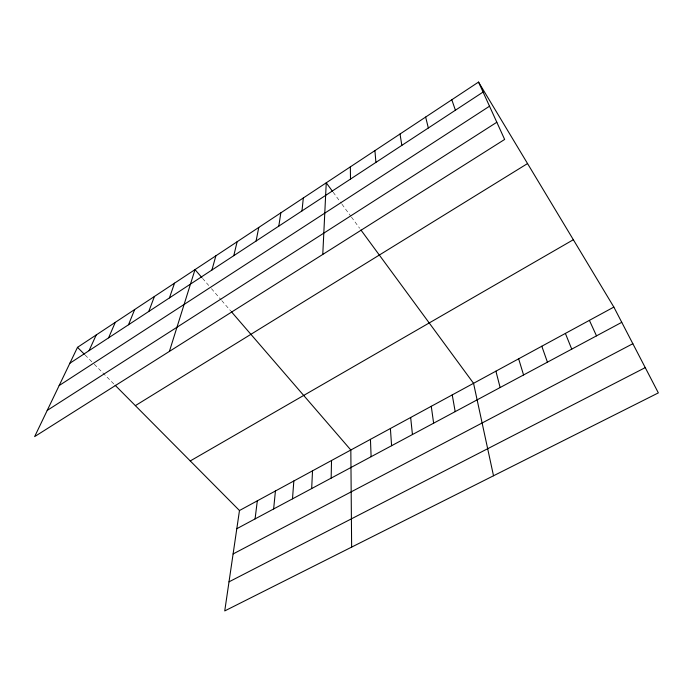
<?xml version="1.0" encoding="UTF-8"?>
<svg xmlns="http://www.w3.org/2000/svg" width="693" height="693" viewBox="0 0 693 693"><rect width="100%" height="100%" fill="white"/><g stroke="black" fill="none" stroke-linecap="round" stroke-linejoin="round"><path stroke-width="0.52" stroke-dasharray="3.46 2.6" d="M85.126 355.024L93.512 363.478M94.274 364.241L114.38 384.502M202.547 278.335L208.706 285.473M211.452 288.643L221.084 299.8M221.777 300.606L230.743 310.984M333.168 192.221L341.346 203.352M341.978 204.21L350.805 216.233M351.438 217.091L359.65 228.266"/><path stroke-width="1.04" d="M331.159 478.118L331.523 460.507M322.773 254.435L326.247 182.805L332.536 191.372M311.677 488.565L312.526 470.824M292.498 498.847L293.832 480.985M273.64 508.957L275.433 490.99M301.992 210.906L303.317 197.973M255.076 518.91L257.311 500.831M613.851 307.077L239.475 510.524L224.74 610.923L658.35 392.888L613.851 307.077L478.534 82.077L77.503 347.34L34.65 436.599L504.643 139.449L478.534 82.077M278.811 226.126L280.83 212.846M256.081 241.043L258.766 227.443M233.784 255.674L237.119 241.762M211.919 270.019L215.869 255.821M169.404 351.403L195.01 269.612L201.862 277.546M169.43 297.912L174.532 283.16M148.77 311.469L154.426 296.457M128.5 324.774L134.676 309.52M108.593 337.837L115.281 322.349M89.05 350.667L96.223 334.953M69.854 363.262L483.082 92.056M59.156 385.559L489.518 106.211M47.219 410.412L496.82 122.254M135.369 405.639L527.538 163.565M190.263 460.94L573.336 239.726M236.807 528.707L621.751 322.323M233.099 553.958L632.848 343.711M229.011 581.843L645.244 367.619M77.503 347.34L84.364 354.253M115.125 385.247L239.475 510.524M231.427 311.781L350.831 450.017L351.637 547.115M360.914 229.989L473.553 383.316L493.511 475.77M589.396 320.365L596.508 335.862M565.384 333.42L571.742 349.142M541.805 346.231L547.427 362.17M451.81 99.749L455.405 110.222M518.65 358.818L523.561 374.965M495.902 371.179L500.138 387.526M425.649 117.056L428.335 127.988M452.234 394.906L455.188 411.625M400.026 134.009L401.836 145.383M431.271 406.297L433.627 423.18M410.663 417.498L412.439 434.546M374.93 150.606L375.901 162.405M390.393 428.517L391.597 445.72M370.443 439.353L371.119 456.696M350.346 166.866L350.502 179.071"/></g></svg>
